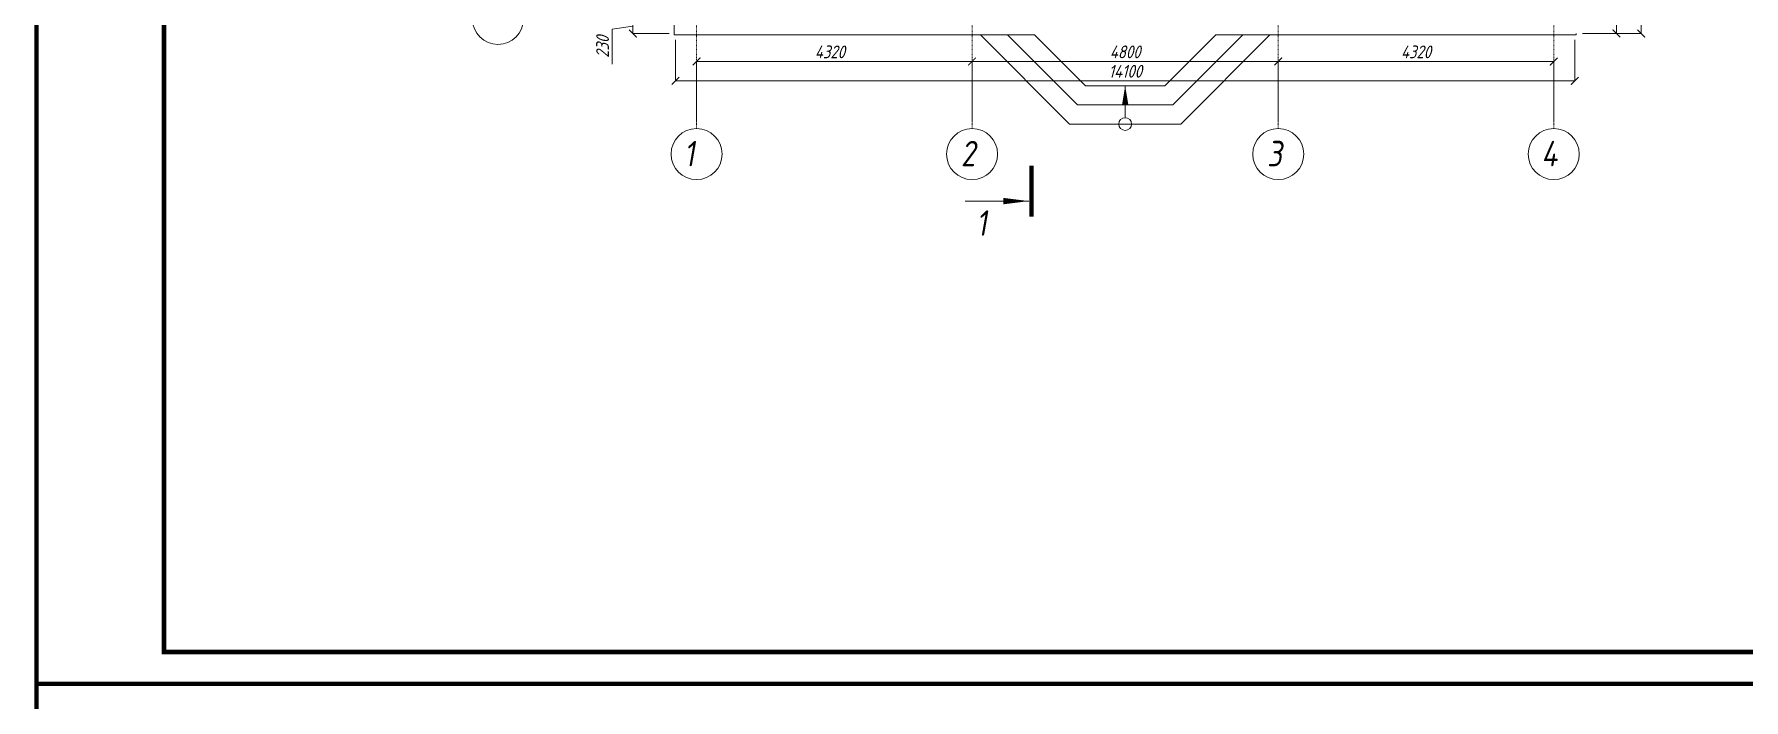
# Model space of a CAD drawing. Header units: millimetres. Extents: x 54 to 1314, y 20 to 614.
# Drawn here: x 53.7 to 321.7, y 314.4 to 418.8 of the extents above; entities that cross this region are included whole.
import ezdxf

# ---------------------------------------------------------------- set-up
doc = ezdxf.new("R2010")
doc.units = ezdxf.units.MM
doc.linetypes.add('CENTER2', pattern=[1.125, 0.75, -0.125, 0.125, -0.125])
for name, color, linetype, lineweight in [('A_ЛЕСТНИЦЫ', 3, 'Continuous', 15), ('A_РАЗМ.ОСЕВ.', 4, 'Continuous', 13), ('A_РАЗМ.ОСНОВНЫЕ', 4, 'Continuous', 13), ('А_ПЕРВЫЙ ПЛАН', 102, 'Continuous', 15), ('ЛИСТ', 7, 'Continuous', 18), ('ОСИ', 40, 'CENTER2', 18)]:
    doc.layers.add(name, color=color, linetype=linetype, lineweight=lineweight)
doc.styles.add('ROMANS', font='romans.shx', dxfattribs={"width": 0.8, "oblique": 15})
doc.dimstyles.new('100', dxfattribs={"dimtxt": 2, "dimasz": 1.2, "dimexe": 0, "dimexo": 1, "dimgap": 0.5, "dimtad": 1, "dimdec": 0, "dimlfac": 100, "dimdsep": 46, "dimtxsty": 'ROMANS', "dimblk1": 'ARCHTICK', "dimblk2": 'ARCHTICK', "dimsah": 1, "dimcen": 2, "dimclrd": 256, "dimclre": 256, "dimclrt": 256, "dimadec": 0, "dimazin": 2, "dimtfac": 1, "dimtdec": 0, "dimtmove": 1, "dimatfit": 3, "dimfxl": 1, "dimtvp": 1.5, "dimtolj": 1, "dimtzin": 0, "dimlwd": -1, "dimlwe": -1, "dimarcsym": 0})

# ---------------------------------------------------------------- blocks, each defined once
blk = doc.blocks.new('_ARCHTICK')
at = {"color": 0, "linetype": 'ByBlock', "const_width": 0.15}
blk.add_lwpolyline([(-0.5, -0.5), (0.5, 0.5)], dxfattribs=at)
blk = doc.blocks.new('*D478')
at = {"layer": 'A_РАЗМ.ОСЕВ.', "ltscale": 100, "transparency": 16777216}
for p, q in [((157.52, 405), (157.52, 414.54)), ((157.52, 414.54), (200.72, 414.54)), ((200.72, 405), (200.72, 414.54))]:
    blk.add_line(p, q, dxfattribs=at)
at = {"layer": 'Defpoints', "color": 0, "ltscale": 100, "transparency": 16777216}
for p in [(200.72, 414.54), (157.52, 404), (200.72, 404)]:
    blk.add_point(p, dxfattribs=at)
at = {"layer": 'A_РАЗМ.ОСЕВ.', "ltscale": 100, "transparency": 16777216, "xscale": 1.2, "yscale": 1.2, "zscale": 1.2, "rotation": 180}
blk.add_blockref('_ARCHTICK', (157.52, 414.54), dxfattribs=at)
at = {"layer": 'A_РАЗМ.ОСЕВ.', "ltscale": 100, "transparency": 16777216, "xscale": 1.2, "yscale": 1.2, "zscale": 1.2}
blk.add_blockref('_ARCHTICK', (200.72, 414.54), dxfattribs=at)
at = {"layer": 'A_РАЗМ.ОСЕВ.', "ltscale": 100, "transparency": 16777216, "insert": (178.43, 416.04), "char_height": 2, "attachment_point": 5, "style": 'ROMANS'}
blk.add_mtext('\\A1;4320', dxfattribs=at)
blk = doc.blocks.new('*D479')
at = {"layer": 'A_РАЗМ.ОСЕВ.', "ltscale": 100, "transparency": 16777216}
for p, q in [((200.72, 405), (200.72, 414.54)), ((200.72, 414.54), (248.72, 414.54)), ((248.72, 405), (248.72, 414.54))]:
    blk.add_line(p, q, dxfattribs=at)
at = {"layer": 'Defpoints', "color": 0, "ltscale": 100, "transparency": 16777216}
for p in [(248.72, 414.54), (200.72, 404), (248.72, 404)]:
    blk.add_point(p, dxfattribs=at)
at = {"layer": 'A_РАЗМ.ОСЕВ.', "ltscale": 100, "transparency": 16777216, "xscale": 1.2, "yscale": 1.2, "zscale": 1.2, "rotation": 180}
blk.add_blockref('_ARCHTICK', (200.72, 414.54), dxfattribs=at)
at = {"layer": 'A_РАЗМ.ОСЕВ.', "ltscale": 100, "transparency": 16777216, "xscale": 1.2, "yscale": 1.2, "zscale": 1.2}
blk.add_blockref('_ARCHTICK', (248.72, 414.54), dxfattribs=at)
at = {"layer": 'A_РАЗМ.ОСЕВ.', "ltscale": 100, "transparency": 16777216, "insert": (224.72, 416.04), "char_height": 2, "attachment_point": 5, "style": 'ROMANS'}
blk.add_mtext('\\A1;4800', dxfattribs=at)
blk = doc.blocks.new('*D480')
at = {"layer": 'A_РАЗМ.ОСЕВ.', "ltscale": 100, "transparency": 16777216}
for p, q in [((248.72, 405), (248.72, 414.54)), ((248.72, 414.54), (291.92, 414.54)), ((291.92, 405), (291.92, 414.54))]:
    blk.add_line(p, q, dxfattribs=at)
at = {"layer": 'Defpoints', "color": 0, "ltscale": 100, "transparency": 16777216}
for p in [(291.92, 414.54), (248.72, 404), (291.92, 404)]:
    blk.add_point(p, dxfattribs=at)
at = {"layer": 'A_РАЗМ.ОСЕВ.', "ltscale": 100, "transparency": 16777216, "xscale": 1.2, "yscale": 1.2, "zscale": 1.2, "rotation": 180}
blk.add_blockref('_ARCHTICK', (248.72, 414.54), dxfattribs=at)
at = {"layer": 'A_РАЗМ.ОСЕВ.', "ltscale": 100, "transparency": 16777216, "xscale": 1.2, "yscale": 1.2, "zscale": 1.2}
blk.add_blockref('_ARCHTICK', (291.92, 414.54), dxfattribs=at)
at = {"layer": 'A_РАЗМ.ОСЕВ.', "ltscale": 100, "transparency": 16777216, "insert": (270.32, 416.04), "char_height": 2, "attachment_point": 5, "style": 'ROMANS'}
blk.add_mtext('\\A1;4320', dxfattribs=at)
blk = doc.blocks.new('*D319')
at = {"layer": 'A_РАЗМ.ОСНОВНЫЕ', "transparency": 16777216}
for p, q in [((153.22, 421.22), (147.54, 421.22)), ((147.54, 421.22), (147.54, 418.92)), ((147.54, 420.07), (144.29, 419.58)), ((144.29, 419.58), (144.29, 414.11)), ((153.22, 418.92), (147.54, 418.92))]:
    blk.add_line(p, q, dxfattribs=at)
at = {"layer": 'Defpoints', "color": 0, "transparency": 16777216}
for p in [(154.22, 421.22), (147.54, 418.92), (154.22, 418.92)]:
    blk.add_point(p, dxfattribs=at)
at = {"layer": 'A_РАЗМ.ОСНОВНЫЕ', "transparency": 16777216, "xscale": 1.2, "yscale": 1.2, "zscale": 1.2}
for p, rotation in [((147.54, 421.22), 90), ((147.54, 418.92), 270)]:
    blk.add_blockref('_ARCHTICK', p, dxfattribs=dict(at, rotation=rotation))
at = {"layer": 'A_РАЗМ.ОСНОВНЫЕ', "transparency": 16777216, "insert": (142.79, 416.84), "char_height": 2, "attachment_point": 5, "rotation": 90, "style": 'ROMANS'}
blk.add_mtext('\\A1;230', dxfattribs=at)
blk = doc.blocks.new('*D322')
at = {"layer": 'A_РАЗМ.ОСНОВНЫЕ', "transparency": 16777216}
for p, q in [((296.22, 558.92), (301.74, 558.92)), ((301.74, 418.92), (301.74, 558.92)), ((296.42, 418.92), (301.74, 418.92))]:
    blk.add_line(p, q, dxfattribs=at)
at = {"layer": 'Defpoints', "color": 0, "transparency": 16777216}
for p in [(295.22, 558.92), (301.74, 558.92), (295.42, 418.92)]:
    blk.add_point(p, dxfattribs=at)
at = {"layer": 'A_РАЗМ.ОСНОВНЫЕ', "transparency": 16777216, "xscale": 1.2, "yscale": 1.2, "zscale": 1.2}
for p, rotation in [((301.74, 558.92), 90), ((301.74, 418.92), 270)]:
    blk.add_blockref('_ARCHTICK', p, dxfattribs=dict(at, rotation=rotation))
at = {"layer": 'A_РАЗМ.ОСНОВНЫЕ', "transparency": 16777216, "insert": (300.24, 502.5), "char_height": 2, "attachment_point": 5, "rotation": 90, "style": 'ROMANS'}
blk.add_mtext('\\A1;14000', dxfattribs=at)
blk = doc.blocks.new('*D323')
at = {"layer": 'A_РАЗМ.ОСНОВНЫЕ', "transparency": 16777216}
for p, q in [((154.22, 417.92), (154.22, 411.5)), ((295.22, 417.92), (295.22, 411.5)), ((154.22, 411.5), (295.22, 411.5))]:
    blk.add_line(p, q, dxfattribs=at)
at = {"layer": 'Defpoints', "color": 0, "transparency": 16777216}
for p in [(154.22, 418.92), (295.22, 418.92), (295.22, 411.5)]:
    blk.add_point(p, dxfattribs=at)
at = {"layer": 'A_РАЗМ.ОСНОВНЫЕ', "transparency": 16777216, "xscale": 1.2, "yscale": 1.2, "zscale": 1.2, "rotation": 180}
blk.add_blockref('_ARCHTICK', (154.22, 411.5), dxfattribs=at)
at = {"layer": 'A_РАЗМ.ОСНОВНЫЕ', "transparency": 16777216, "xscale": 1.2, "yscale": 1.2, "zscale": 1.2}
blk.add_blockref('_ARCHTICK', (295.22, 411.5), dxfattribs=at)
at = {"layer": 'A_РАЗМ.ОСНОВНЫЕ', "transparency": 16777216, "insert": (224.75, 413), "char_height": 2, "attachment_point": 5, "style": 'ROMANS'}
blk.add_mtext('\\A1;14100', dxfattribs=at)
blk = doc.blocks.new('*D449')
at = {"layer": 'A_РАЗМ.ОСНОВНЫЕ', "transparency": 16777216}
for p, q in [((253.42, 574.32), (305.63, 574.32)), ((305.63, 574.32), (305.63, 418.92)), ((296.42, 418.92), (305.63, 418.92))]:
    blk.add_line(p, q, dxfattribs=at)
at = {"layer": 'Defpoints', "color": 0, "transparency": 16777216}
for p in [(252.42, 574.32), (295.42, 418.92), (305.63, 418.92)]:
    blk.add_point(p, dxfattribs=at)
at = {"layer": 'A_РАЗМ.ОСНОВНЫЕ', "transparency": 16777216, "xscale": 1.2, "yscale": 1.2, "zscale": 1.2}
for p, rotation in [((305.63, 574.32), 90), ((305.63, 418.92), 270)]:
    blk.add_blockref('_ARCHTICK', p, dxfattribs=dict(at, rotation=rotation))
at = {"layer": 'A_РАЗМ.ОСНОВНЫЕ', "transparency": 16777216, "insert": (304.13, 502.85), "char_height": 2, "attachment_point": 5, "rotation": 90, "style": 'ROMANS'}
blk.add_mtext('\\A1;15540', dxfattribs=at)

msp = doc.modelspace()

# ---------------------------------------------------------------- linework, layer by layer
at = {"layer": 'A_ЛЕСТНИЦЫ'}
msp.add_line((224.725, 405.719), (224.725, 410.719), dxfattribs=at)
msp.add_lwpolyline([(224.725, 410.719, 0, 1, 0), (224.725, 407.719, 0, 0, 0)], format="xyseb", dxfattribs=at)
msp.add_circle((224.725, 404.719), 1, dxfattribs=at)
at = {"layer": 'А_ПЕРВЫЙ ПЛАН', "ltscale": 100}
for p, q in [((154.025, 418.717), (154.025, 446.717)), ((210.51, 418.717), (154.025, 418.717)), ((202.025, 418.717), (216.022, 404.719)), ((206.267, 418.717), (217.265, 407.719)), ((210.51, 418.717), (218.508, 410.719)), ((238.939, 418.717), (230.942, 410.719)), ((243.182, 418.717), (232.184, 407.719)), ((247.425, 418.717), (233.427, 404.719)), ((238.939, 418.717), (295.425, 418.717)), ((295.425, 418.917), (295.425, 418.717)), ((230.942, 410.719), (218.508, 410.719)), ((232.184, 407.719), (217.265, 407.719)), ((233.427, 404.719), (216.022, 404.719))]:
    msp.add_line(p, q, dxfattribs=at)
at = {"layer": 'ЛИСТ'}
msp.add_line((209.624, 392.635), (199.624, 392.635), dxfattribs=at)
at = {"layer": 'ЛИСТ', "const_width": 0.7}
for points in [[(54.025, 316.917), (474.025, 316.917), (474.025, 613.917), (54.025, 613.917)], [(74.025, 321.917), (469.025, 321.917), (469.025, 608.917), (74.025, 608.917)], [(54.025, 19.917), (474.025, 19.917), (474.025, 316.917), (54.025, 316.917)]]:
    msp.add_lwpolyline(points, close=True, dxfattribs=at)
msp.add_lwpolyline([(210.026, 398.17), (210.026, 390.17)], dxfattribs=at)
at = {"layer": 'ЛИСТ', "lineweight": 60}
msp.add_lwpolyline([(209.624, 392.635, 0, 1, 0), (205.624, 392.635, 0, 0, 0)], format="xyseb", dxfattribs=at)
at = {"layer": 'ОСИ', "ltscale": 0.01}
for p, q in [((157.525, 595.481), (157.525, 404.005)), ((200.725, 595.681), (200.725, 404.005)), ((248.725, 595.681), (248.725, 404.005)), ((291.925, 595.481), (291.925, 404.005))]:
    msp.add_line(p, q, dxfattribs=at)
at = {"layer": 'ОСИ', "color": 18, "linetype": 'Continuous', "true_color": 0x000000}
for centre in [(126.389, 421.217), (157.525, 400.005), (200.725, 400.005), (248.725, 400.005), (291.925, 400.005)]:
    msp.add_circle(centre, 4, dxfattribs=at)

# ---------------------------------------------------------------- texts
at = {"layer": 'ЛИСТ', "style": 'ROMANS', "oblique": 10, "width": 0.8}
msp.add_text('1', height=4, dxfattribs=at).set_placement((201.391, 387.195))
at = {"layer": 'ОСИ', "color": 18, "linetype": 'Continuous', "true_color": 0x000000, "style": 'ROMANS', "oblique": 10, "width": 0.8}
for s, p in [('1', (155.567, 398.088)), ('2', (198.978, 398.088)), ('3', (246.978, 398.088)), ('4', (289.985, 398.088))]:
    msp.add_text(s, height=4, dxfattribs=at).set_placement(p)

# ---------------------------------------------------------------- dimensions: what is measured, and where the dimension line sits
at = {"layer": 'A_РАЗМ.ОСЕВ.', "ltscale": 100}
dim = msp.add_linear_dim(base=(200.725, 414.538), p1=(157.525, 404.005), p2=(200.725, 404.005), dimstyle='100', dxfattribs=at)
dim.commit()
dim.dimension.update_dxf_attribs({"geometry": '*D478', "text_midpoint": (178.432, 414.538), "dimtype": 160})
for base, p1, p2, picture, middle in [((248.725, 414.538), (200.725, 404.005), (248.725, 404.005), '*D479', (224.725, 416.038)), ((291.925, 414.538), (248.725, 404.005), (291.925, 404.005), '*D480', (270.325, 416.038))]:
    dim = msp.add_linear_dim(base=base, p1=p1, p2=p2, dimstyle='100', dxfattribs=at)
    dim.commit()
    dim.dimension.update_dxf_attribs({"geometry": picture, "text_midpoint": middle})
at = {"layer": 'A_РАЗМ.ОСНОВНЫЕ'}
for base, p1, p2, picture, middle in [((305.633, 418.917), (252.425, 574.317), (295.425, 418.917), '*D449', (305.633, 502.852)), ((301.736, 558.917), (295.425, 418.917), (295.225, 558.917), '*D322', (301.736, 502.502)), ((147.54, 418.917), (154.225, 421.217), (154.225, 418.917), '*D319', (144.29, 419.079))]:
    dim = msp.add_linear_dim(base=base, p1=p1, p2=p2, angle=90, dimstyle='100', dxfattribs=at)
    dim.commit()
    dim.dimension.update_dxf_attribs({"geometry": picture, "text_midpoint": middle, "dimtype": 160})
dim = msp.add_linear_dim(base=(295.225, 411.496), p1=(154.225, 418.917), p2=(295.225, 418.917), dimstyle='100', dxfattribs=at)
dim.commit()
dim.dimension.update_dxf_attribs({"geometry": '*D323', "text_midpoint": (224.751, 411.496), "dimtype": 160})

doc.saveas('drawing.dxf')
